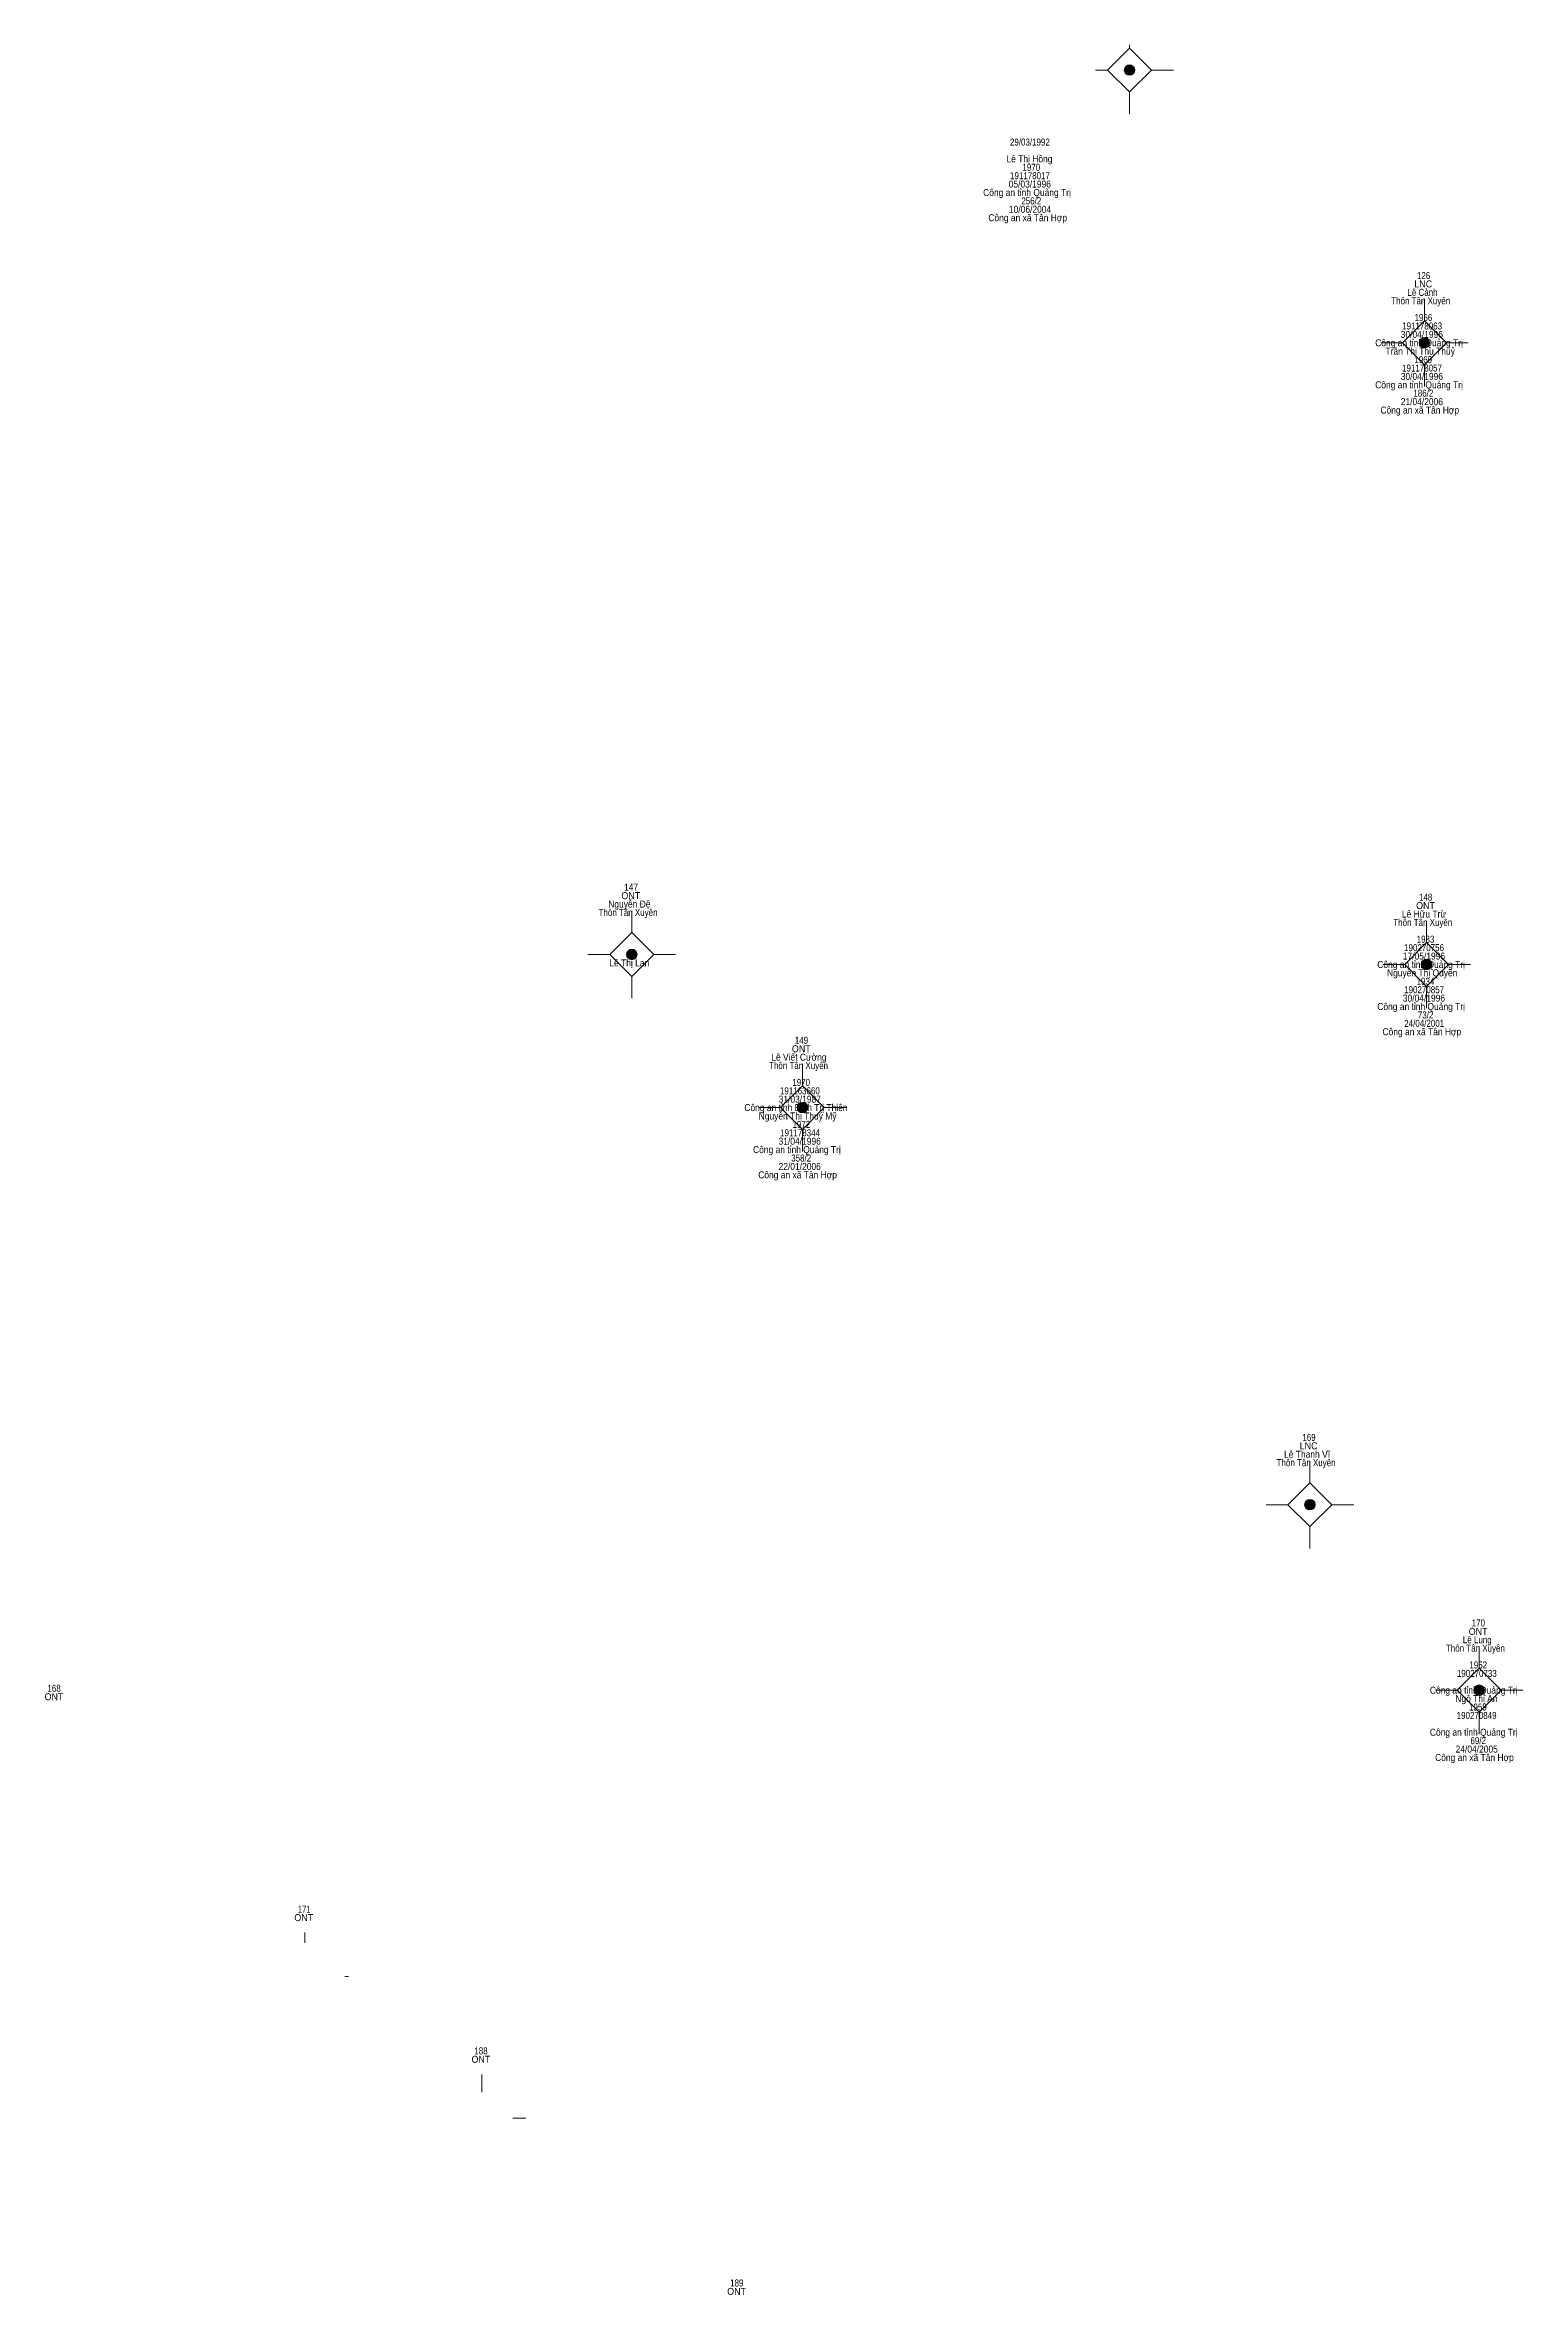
# Model space of a CAD drawing. Header units: metres. Extents: x 542624 to 552003, y 1835779 to 1840798.
# Drawn here: x 551918.2 to 552002.6, y 1840669.7 to 1840798.2 of the extents above.
import ezdxf
from ezdxf.enums import TextEntityAlignment as Align

# ---------------------------------------------------------------- set-up
doc = ezdxf.new("R2010")
doc.units = ezdxf.units.M
doc.header["$LTSCALE"] = 0.5
doc.layers.add('11', color=7, linetype='Continuous', lineweight=13)
doc.layers.add('15', color=7, linetype='Continuous')

msp = doc.modelspace()

# ---------------------------------------------------------------- hatches: boundary and pattern name
at = {"layer": '11'}
for points in [[(551980.4295, 1840796.75, 1), (551979.8295, 1840796.75, 1)], [(551997.2595, 1840781.18, 1), (551996.6595, 1840781.18, 1)], [(551952.0295, 1840746.26, 1), (551951.4295, 1840746.26, 1)], [(551997.3795, 1840745.69, 1), (551996.7795, 1840745.69, 1)], [(551961.7595, 1840737.52, 1), (551961.1595, 1840737.52, 1)], [(551990.7195, 1840714.85, 1), (551990.1195, 1840714.85, 1)], [(552000.3795, 1840704.26, 1), (551999.7795, 1840704.26, 1)]]:
    msp.add_hatch(color=256, dxfattribs=at).paths.add_polyline_path(points)

# ---------------------------------------------------------------- linework, layer by layer
for p, q in [((551980.13, 1840798.18), (551980.13, 1840798)), ((551978.88, 1840796.75), (551978.18, 1840796.75)), ((551982.63, 1840796.75), (551981.38, 1840796.75)), ((551980.13, 1840795.5), (551980.13, 1840794.25)), ((551996.96, 1840783.68), (551996.96, 1840782.43)), ((551995.71, 1840781.18), (551994.46, 1840781.18)), ((551999.46, 1840781.18), (551998.21, 1840781.18)), ((551996.96, 1840779.93), (551996.96, 1840778.68)), ((551951.73, 1840748.76), (551951.73, 1840747.51)), ((551997.08, 1840748.19), (551997.08, 1840746.94)), ((551950.48, 1840746.26), (551949.23, 1840746.26)), ((551954.23, 1840746.26), (551952.98, 1840746.26)), ((551951.73, 1840745.01), (551951.73, 1840743.76)), ((551995.83, 1840745.69), (551994.58, 1840745.69)), ((551999.58, 1840745.69), (551998.33, 1840745.69)), ((551997.08, 1840744.44), (551997.08, 1840743.19)), ((551961.46, 1840740.02), (551961.46, 1840738.77)), ((551960.21, 1840737.52), (551958.96, 1840737.52)), ((551963.96, 1840737.52), (551962.71, 1840737.52)), ((551961.46, 1840736.27), (551961.46, 1840735.02)), ((551990.42, 1840717.35), (551990.42, 1840716.1)), ((551989.17, 1840714.85), (551987.92, 1840714.85)), ((551992.92, 1840714.85), (551991.67, 1840714.85)), ((551990.42, 1840713.6), (551990.42, 1840712.35)), ((552000.08, 1840706.76), (552000.08, 1840705.51)), ((551998.83, 1840704.26), (551997.58, 1840704.26)), ((552002.58, 1840704.26), (552001.33, 1840704.26)), ((552000.08, 1840703.01), (552000.08, 1840701.76)), ((551933.07, 1840690.42), (551933.07, 1840689.84)), ((551935.57, 1840687.92), (551935.35, 1840687.92)), ((551943.18, 1840682.33), (551943.18, 1840681.32)), ((551945.68, 1840679.83), (551944.95, 1840679.83))]:
    msp.add_line(p, q, dxfattribs=at)
for points in [[(551980.13, 1840798), (551978.88, 1840796.75), (551980.13, 1840795.5), (551981.38, 1840796.75)], [(551996.96, 1840782.43), (551995.71, 1840781.18), (551996.96, 1840779.93), (551998.21, 1840781.18)], [(551951.73, 1840747.51), (551950.48, 1840746.26), (551951.73, 1840745.01), (551952.98, 1840746.26)], [(551997.08, 1840746.94), (551995.83, 1840745.69), (551997.08, 1840744.44), (551998.33, 1840745.69)], [(551961.46, 1840738.77), (551960.21, 1840737.52), (551961.46, 1840736.27), (551962.71, 1840737.52)], [(551990.42, 1840716.1), (551989.17, 1840714.85), (551990.42, 1840713.6), (551991.67, 1840714.85)], [(552000.08, 1840705.51), (551998.83, 1840704.26), (552000.08, 1840703.01), (552001.33, 1840704.26)]]:
    msp.add_lwpolyline(points, close=True, dxfattribs=at)
for centre in [(551980.1295, 1840796.75), (551996.9595, 1840781.18), (551951.7295, 1840746.26), (551997.0795, 1840745.69), (551961.4595, 1840737.52), (551990.4195, 1840714.85), (552000.0795, 1840704.26)]:
    msp.add_circle(centre, 0.3, dxfattribs=at)

# ---------------------------------------------------------------- texts
at = {"layer": '15'}
for s, width, p in [('29/03/1992', 0.85, (551974.445, 1840792.44)), ('Lê Thị Hồng', 0.9, (551974.42, 1840791.48)), ('1970', 0.85, (551974.525, 1840791)), ('Công an tỉnh Quảng Trị', 0.9, (551974.28, 1840789.56)), ('05/03/1996', 0.9, (551974.44, 1840790.04)), ('191178017', 0.85, (551974.45, 1840790.52)), ('Công an xã Tân Hợp', 0.9, (551974.32, 1840788.12)), ('10/06/2004', 0.9, (551974.455, 1840788.6)), ('256/2', 0.85, (551974.525, 1840789.08)), ('LNC', 0.95, (551996.89, 1840784.34)), ('126', 0.85, (551996.91, 1840784.82)), ('Thôn Tân Xuyên', 0.85, (551996.745, 1840783.38)), ('Lê Cảnh', 0.85, (551996.845, 1840783.86)), ('191178063', 0.85, (551996.825, 1840781.94)), ('1966', 0.85, (551996.9, 1840782.42)), ('Công an tỉnh Quảng Trị', 0.9, (551996.65, 1840780.98)), ('Trần Thị Thu Thuỷ', 0.9, (551996.715, 1840780.5)), ('30/04/1996', 0.9, (551996.81, 1840781.46)), ('30/04/1996', 0.9, (551996.81, 1840779.06)), ('191178057', 0.85, (551996.82, 1840779.54)), ('1969', 0.85, (551996.89, 1840780.02)), ('Công an tỉnh Quảng Trị', 0.9, (551996.65, 1840778.58)), ('186/2', 0.85, (551996.895, 1840778.1)), ('Công an xã Tân Hợp', 0.9, (551996.69, 1840777.14)), ('21/04/2006', 0.9, (551996.81, 1840777.62)), ('147', 0.9, (551951.685, 1840749.9)), ('Thôn Tân Xuyên', 0.85, (551951.515, 1840748.46)), ('Nguyễn Đệ', 0.9, (551951.59, 1840748.94)), ('ONT', 0.95, (551951.67, 1840749.42)), ('Lê Hữu Trừ', 0.9, (551996.93, 1840748.37)), ('ONT', 0.95, (551997.02, 1840748.85)), ('148', 0.85, (551997.025, 1840749.33)), ('Thôn Tân Xuyên', 0.85, (551996.865, 1840747.89)), ('1933', 0.85, (551997.02, 1840746.93)), ('17/05/1996', 0.9, (551996.93, 1840745.97)), ('190270756', 0.85, (551996.935, 1840746.45)), ('Lê Thị Lan', 0.9, (551951.585, 1840745.58)), ('Công an tỉnh Quảng Trị', 0.9, (551996.77, 1840745.49)), ('Nguyễn Thị Quyên', 0.9, (551996.83, 1840745.01)), ('1934', 0.85, (551997.015, 1840744.53)), ('Công an tỉnh Quảng Trị', 0.9, (551996.77, 1840743.09)), ('30/04/1996', 0.9, (551996.93, 1840743.57)), ('190270857', 0.85, (551996.94, 1840744.05)), ('24/04/2001', 0.85, (551996.945, 1840742.13)), ('73/2', 0.85, (551997.025, 1840742.61)), ('ONT', 0.95, (551961.4, 1840740.68)), ('149', 0.85, (551961.41, 1840741.16)), ('Công an xã Tân Hợp', 0.9, (551996.81, 1840741.65)), ('Thôn Tân Xuyên', 0.85, (551961.245, 1840739.72)), ('Lê Viết Cường', 0.9, (551961.265, 1840740.2)), ('191163660', 0.85, (551961.32, 1840738.28)), ('1970', 0.85, (551961.395, 1840738.76)), ('Công an tỉnh Bình Trị Thiên', 0.9, (551961.095, 1840737.32)), ('Nguyễn Thị Thuý Mỹ', 0.9, (551961.19, 1840736.84)), ('31/03/1987', 0.9, (551961.315, 1840737.8)), ('31/04/1996', 0.9, (551961.31, 1840735.4)), ('191178344', 0.85, (551961.33, 1840735.88)), ('1972', 0.85, (551961.405, 1840736.36)), ('Công an tỉnh Quảng Trị', 0.9, (551961.15, 1840734.92)), ('358/2', 0.85, (551961.395, 1840734.44)), ('Công an xã Tân Hợp', 0.9, (551961.19, 1840733.48)), ('22/01/2006', 0.9, (551961.31, 1840733.96)), ('Lê Thanh Vĩ', 0.9, (551990.26, 1840717.53)), ('LNC', 0.95, (551990.35, 1840718.01)), ('169', 0.85, (551990.37, 1840718.49)), ('Thôn Tân Xuyên', 0.85, (551990.205, 1840717.05)), ('ONT', 0.95, (552000.02, 1840707.42)), ('170', 0.85, (552000.035, 1840707.9)), ('Thôn Tân Xuyên', 0.85, (551999.865, 1840706.46)), ('Lê Lung', 0.85, (551999.97, 1840706.94)), ('190270733', 0.85, (551999.945, 1840705.02)), ('1952', 0.85, (552000.025, 1840705.5)), ('ONT', 0.95, (551918.76, 1840703.69)), ('168', 0.85, (551918.765, 1840704.17)), ('Công an tỉnh Quảng Trị', 0.9, (551999.77, 1840704.06)), ('Ngô Thị An', 0.9, (551999.925, 1840703.58)), ('190270849', 0.85, (551999.935, 1840702.62)), ('1959', 0.85, (552000.01, 1840703.1)), ('Công an tỉnh Quảng Trị', 0.9, (551999.77, 1840701.66)), ('24/04/2005', 0.9, (551999.94, 1840700.7)), ('69/2', 0.85, (552000.025, 1840701.18)), ('Công an xã Tân Hợp', 0.9, (551999.81, 1840700.22)), ('ONT', 0.95, (551933.01, 1840691.08)), ('171', 0.8, (551933.035, 1840691.56)), ('ONT', 0.95, (551943.12, 1840682.99)), ('188', 0.85, (551943.125, 1840683.47)), ('189', 0.85, (551957.72, 1840670.22)), ('ONT', 0.95, (551957.71, 1840669.74))]:
    msp.add_text(s, height=0.4, dxfattribs=dict(at, width=width)).set_placement(p, align=Align.CENTER)

doc.saveas('drawing.dxf')
